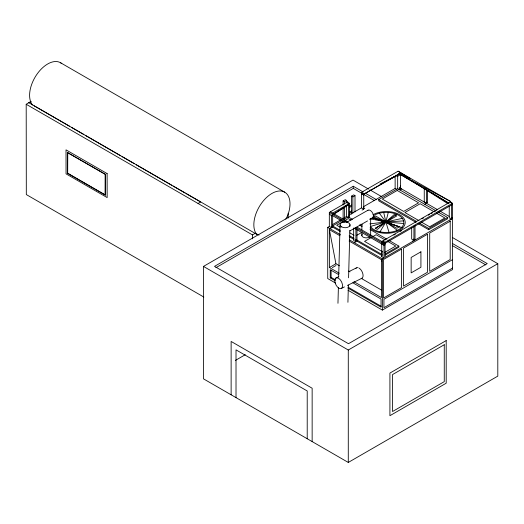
<?xml version="1.0" encoding="UTF-8"?>
<svg xmlns="http://www.w3.org/2000/svg" width="524" height="524" viewBox="0 0 524 524"><rect width="100%" height="100%" fill="white"/><g stroke="black" fill="none" stroke-linecap="round" stroke-linejoin="round"><path stroke-width="0.79" d="M337.96 303.304L338.38 287.787M338.661 277.17L340.063 224.894M347.923 302.302L348.381 285.148M348.578 277.799L349.849 230.422M349.96 226.335L350.006 224.704M344.32 222.431L331.574 215.076L331.574 227.73L329.327 226.434L329.327 212.423L347.687 201.825L347.641 202.244L349.547 203.345L349.547 217.355L348.277 216.622M381.741 256.688L381.741 241.544L450.286 201.969L452.526 203.266L452.526 204.406L383.987 243.981L383.987 257.985L381.741 256.688L382.297 251.075M402.406 218.351C398.908 214.29 393.432 212.842 388.284 212.371L385.874 221.94L380.024 231.857A17.521 10.113 0 0 1 370.337 226.499L385.874 221.94L402.406 218.351L403.69 220.886L403.788 223.525A17.521 10.113 0 0 1 397.336 230.318C391.9 232.649 385.788 233.01 380.024 231.857M348.46 217.205L348.46 204.779L348.84 203.751M285.809 219.183L287.584 215.724A25.578 14.764 -60 0 0 271.923 193.441A25.578 14.764 -60 0 0 256.262 233.809L259.013 235.073M329.327 214.074L331.574 215.764L332.301 214.886M396.734 214.27L385.874 221.94L375.276 228.326L377.476 229.394L394.264 214.493L396.753 215.927L375.276 228.326M331.574 215.764L332.923 214.886M334.273 214.008L348.46 204.779L344.779 206.567M203.823 297.049L26.318 194.568L26.2 104.269L30.909 101.479M28.984 102.802L31.04 101.551M333.349 214.028L348.46 204.779M373.514 215.685C377.837 212.842 383.214 212.24 388.284 212.371M67.616 152.628L105.337 174.263L105.239 195.059L67.642 173.352L67.616 152.628L105.206 174.335L105.239 195.059M67.642 173.352L67.747 152.556M198.052 203.489L200.712 201.95L186.59 193.834M252.457 238.846L252.45 234.89L255.109 233.357L256.983 234.477M452.592 237.595L497.8 263.69L497.8 376.121L348.283 462.443L203.476 378.839L203.476 266.415L352.999 180.092L368.536 189.066M363.204 191.981L353.281 186.256L214.519 266.369L348.48 343.705L487.235 263.592L452.507 243.542M215.934 267.679L353.281 188.385L361.783 193.291M343.115 205.002L343.115 200.915L345.264 199.677L346.593 200.443L346.593 202.893M351.525 214.165L351.525 196.107L353.674 194.869L355.003 195.635L355.003 211.958M343.115 200.915L344.445 201.681L346.593 200.443M351.525 196.107L352.855 196.88L355.003 195.635M349.063 215.037L361.495 207.864L361.495 192.321L398.102 171.191L450.345 201.347L452.526 204.406M332.661 213.091L349.547 203.345M395.764 175.245L397.664 176.339L400.467 174.721L400.467 188.28L437.802 209.836M349.436 206.318L351.525 205.113M349.436 207.458L351.525 206.253M349.436 212.102L351.525 210.897M349.436 213.242L351.525 212.037M335.432 282.986L327.729 278.539L327.729 227.357L329.327 226.434M332.524 224.586L340.967 219.713M342.375 218.901L346.6 216.464L347.838 217.473M363.289 206.823L395.135 188.437L397.028 189.531M332.543 227.036L332.543 225.942L342.093 220.427M343.456 219.641L348.231 216.884L352.449 219.32M416.023 222.379L378.714 200.836L378.714 199.598L397.664 188.66L435.922 210.753M329.969 228.654L331.574 227.73M362.136 210.085L363.741 209.155L363.741 195.249L362.582 193.323M398.364 189.492L400.467 188.28M343.508 221.325L336.703 225.255L340.168 227.259M344.871 220.538L348.277 218.573L351.047 220.178M399.904 189.957L401.508 189.033L399.262 187.736L400.349 187.107L400.349 186.02L400.69 187.304M373.081 217.447L375.584 216.006L396.851 228.281L399.314 226.866L373.003 216.753M354.296 242.697L355.901 241.774L355.901 227.763L356.988 227.134L385.068 243.352M356.792 235.283L361.553 232.532M424.899 204.386L426.497 203.456L426.497 189.452L424.257 188.155L424.257 202.166L426.497 203.456M371.352 237.464L364.547 241.394L382.075 251.513M372.715 236.678L376.121 234.713L385.232 239.972M339.945 235.741L329.399 229.65L329.399 267.515L335.917 263.755L339.428 265.786M332.327 267.613L335.976 265.511M393.871 235.066L395.279 234.254M400.205 231.412L401.613 230.599M422.01 218.822L423.418 218.01M428.344 215.168L429.752 214.355M431.154 213.543L432.562 212.731M434.671 211.513L436.079 210.7M383.155 241.865L381.741 242.684L383.168 242.252L383.168 241.112L381.741 241.544M383.168 241.112L385.068 242.212L452.526 203.266M338.72 274.642L330.251 269.755L330.251 277.871L331.109 277.379L335.347 279.823M384.858 252.332L395.751 246.044L387.334 241.191M419.547 223.172L428.697 228.457L447.64 217.519L447.64 218.757L428.697 229.695L418.139 223.597M385.219 253.989L398.856 246.116L398.856 247.204L385.219 255.077M412.322 241.309L413.927 240.385L413.927 226.375M349.429 239.887L382.382 258.915L383.987 257.985M449.887 220.054L451.491 219.124L451.491 205.12L452.579 204.491L452.598 269.552L382.382 310.09L348.047 290.27M235.368 360.433L245.284 354.702M452.598 259.622L383.935 299.263L383.935 307.68L452.598 268.039M203.476 266.415L348.283 350.019L497.8 263.69M346.672 222.281L368.031 210.196M349.75 230.986L367.553 220.912M369.689 219.707L372.531 218.095M408.17 178.094L400.447 173.51L364.272 193.926L361.495 194.306M383.856 182.365L385.297 181.592M388.906 179.667L400.447 173.51L408.058 178.173M380.09 183.976L400.447 173.51L407.344 177.898M335.832 278.08L338.759 276.626M349.023 271.55L356.353 267.928M341.524 288.357L344.458 286.903M347.386 285.456L362.051 278.205M400.447 173.51L399.164 173.778L364.272 193.926L361.495 192.321M369.859 223.872L385.874 221.94L403.69 220.886M403.788 223.525L385.874 221.94L370.049 218.763M381.21 242.376L384.845 243.483M399.314 226.866L372.453 217.807L402.701 227.868M398.81 173.575L421.375 186.518M399.262 173.726L401.508 175.023M399.203 173.988L400.467 174.721M426.32 202.1L427.584 202.834L427.584 190.382M439.918 211.054L449.075 216.34M451.19 217.558L452.598 218.37L385.068 257.356L385.068 242.212M451.308 217.768L452.579 218.495M451.491 219.124L449.245 217.827L449.245 206.155M437.992 211.945L447.64 217.519M434.285 211.873L420.176 203.725L404.914 212.534L419.023 220.683M436.4 213.091L444.869 217.984L429.608 226.794L421.139 221.907M369.951 189.878L381.957 196.814M378.714 199.598L416.731 221.547M365.326 193.212L376.664 199.755M363.204 194.109L374.542 200.659M452.507 245.671L485.82 264.902M363.558 207.799L364.828 208.532M361.495 207.864L363.741 209.155M413.744 239.023L415.015 239.756L415.015 225.746M413.927 240.385L411.681 239.088L411.681 227.416M360.892 224.193L362.294 225.006M370.029 229.473L386.902 239.213M389.018 240.431L398.856 246.116M359.372 224.986L362.149 226.584M330.415 211.794L347.844 221.855M329.327 212.423L346.705 222.458M355.901 227.763L383.987 243.981M383.653 243.889L385.068 244.708L383.987 245.33L354.237 228.156M60.476 62.71L284.709 192.177M349.881 232.866L354.041 235.269M332.543 225.942L340.174 230.35M349.194 235.558L354.047 238.361M355.776 239.357L382.134 254.572M331.351 226.348L340.253 231.484M349.22 236.665L354.054 239.448M355.717 240.411L382.127 255.66M355.901 241.774L353.654 240.477L353.654 228.025M327.729 227.357L340.397 234.673M349.089 241.02L381.439 259.694L381.741 261.286M348.571 271.065L349.98 271.877M361.233 278.375L381.623 290.145M329.399 267.515L339.244 273.201M354.014 281.729L381.439 297.56L381.439 259.694M352.829 282.79L381.053 299.08L381.053 307.202L347.89 288.056M28.859 102.73L255.109 233.357M34.165 105.835L69.613 126.297M71.742 127.528L83.794 134.485M85.209 135.303L120.658 155.772M122.072 156.591L134.124 163.547M136.253 164.772L171.702 185.241M173.117 186.059L185.168 193.015M348.041 287.152L381.203 306.298M330.251 277.871L335.19 280.726M26.2 104.269L252.45 234.89M67.773 173.28L105.363 194.987M448.871 203.24L399.164 173.778L450.345 201.347L450.876 202.768M398.102 171.191L409.932 178.422M427.446 190.055L430.211 191.751M431.599 192.596L448.904 203.201M412.172 180.97L413.554 181.848M414.929 182.725L448.04 203.79M397.336 230.318L385.874 221.94L379.317 213.17M361.495 193.31L363.741 195.249L363.008 194.116M32.75 105.016L32.023 104.348A25.578 14.764 -60 0 1 37.44 73.57A25.578 14.764 -60 0 1 61.74 63.607M389.037 232.427L385.874 221.94L383.706 212.43M329.399 229.65L335.917 263.755M451.668 203.764L451.668 204.897M428.697 228.457L428.697 229.695M397.664 176.339L397.664 188.66M395.135 176.477L395.135 188.437M382.382 258.915L382.382 310.09M370.651 218.875L370.651 235.001M361.868 224.324L361.868 229.971M361.868 232.387L361.868 235.617M356.988 229.473L356.988 241.145M353.281 186.256L353.281 188.385M352.855 196.88L352.855 213.209M348.283 350.019L348.283 462.443M347.687 201.825L347.687 203.443M346.6 205.65L346.593 216.792M344.445 201.681L344.445 204.078M344.445 207.275L344.445 218.449M343.115 207.458L343.115 218.901M332.661 215.24L332.661 227.102M331.109 270.07L331.109 277.379M312.147 441.581L312.147 388.225L231.13 341.445L231.13 394.808M307.215 438.732L307.215 390.969L236.016 349.862L236.016 397.624M288.161 213.268L288.161 218.108M373.042 214.729A18.851 10.886 0 0 1 400.814 215.429A18.851 10.886 0 0 1 397.185 231.346A18.851 10.886 0 0 1 370.049 227.868M369.741 236.887A4.428 2.554 0 0 1 364.01 237.51A4.428 2.554 0 0 1 362.189 234.307M370.363 234.352A4.428 2.554 0 0 1 370.638 235.669M367.527 210.661A4.546 2.6 60.5 0 1 372.806 213.373A4.546 2.6 60.5 0 1 371.11 218.213M355.77 268.583A5.888 3.183 63.7 0 1 358.043 267.685M359.038 268.118A5.888 3.183 63.7 0 1 362.896 274.019A5.888 3.183 63.7 0 1 361.272 278.513M397.205 190.461L382.284 199.074L403.676 211.427L418.591 202.814L397.205 190.461M401.567 249.083L383.522 259.504L383.522 298.012L401.567 287.597L401.567 249.083M427.532 234.215L403.526 248.075L403.526 286.084L427.532 272.231L427.532 234.215M450.201 221.226L429.706 233.056L429.706 271.34L450.201 259.511L450.201 221.226M420.923 251.808L411.15 257.448L411.15 272.893L420.923 267.253L420.923 251.808M446.199 340.58L389.915 373.081L389.915 415.696L446.199 383.201L446.199 340.58M444.267 344.726L392.528 374.594L392.528 411.523L444.267 381.649L444.267 344.726M107.125 173.588L66.017 149.857L66.05 173.844L107.158 197.581L107.125 173.588M341.74 226.938A4.978 2.928 1.5 0 0 349.914 225.464A4.978 2.928 1.5 0 0 343.449 221.993A4.978 2.928 1.5 0 0 341.74 226.938M334.81 280.897A5.888 3.183 63.7 0 0 340.751 288.659A5.888 3.183 63.7 0 0 340.469 280.091A5.888 3.183 63.7 0 0 334.81 280.897"/></g></svg>
